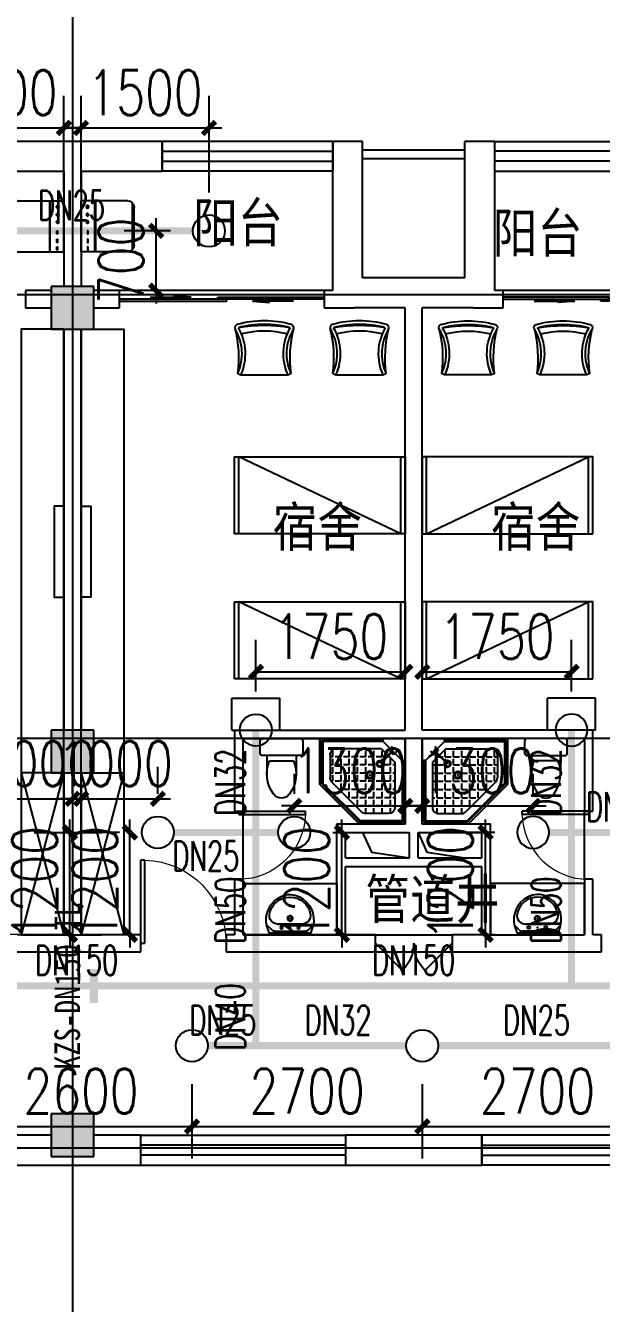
# Model space of a CAD drawing. Extents: x 0 to 2838408, y -923048 to 203859.
# Drawn here: x 2748213 to 2754963, y -482680 to -467701 of the extents above; entities that cross this region are included whole.
import ezdxf
from ezdxf.enums import TextEntityAlignment as Align

# ---------------------------------------------------------------- set-up
doc = ezdxf.new("R2010")
doc.units = 0
doc.header["$LTSCALE"] = 1000
for name, color, linetype in [('A-Fixt', 81, 'Continuous'), ('CLAYER', 7, 'Continuous'), ('COLUMN', 9, 'Continuous'), ('DIM_喷淋', 3, 'Continuous'), ('DOOR_FIRE', 4, 'Continuous'), ('DOTE', 8, 'Continuous'), ('E2-栏杆', 92, 'Continuous'), ('EQUIP_喷头', 7, 'Continuous'), ('PIPE-喷淋', 6, 'Continuous'), ('PUB_HATCH', 8, 'Continuous'), ('PUB_TEXT', 7, 'Continuous'), ('TEXT_喷淋', 7, 'Continuous'), ('TWT_DIM', 3, 'Continuous'), ('WALL', 9, 'Continuous'), ('WINDOW', 4, 'Continuous'), ('XREF', 8, 'Continuous'), ('抗震支吊架', 2, 'Continuous'), ('洁具', 213, 'Continuous'), ('配景', 3, 'Continuous')]:
    doc.layers.add(name, color=color, linetype=linetype)
doc.styles.add('_TCH_DIM_T3', font='SIMPLEX', dxfattribs={"width": 0.75, "bigfont": 'HZTXT'})
doc.styles.add('_TWT_PIPEDN', font='SIMPLEX', dxfattribs={"width": 0.8, "height": 2.3, "bigfont": 'HZTXT'})
doc.styles.add('kzcad', font='', dxfattribs={"width": 0.8})
doc.styles.get("Standard").update_dxf_attribs({"font": 'geniso.shx', "bigfont": 'hztxt.shx'})
doc.styles.get('kzcad').set_extended_font_data('SimSun')
doc.dimstyles.new('_TWT_ARCH&&150', dxfattribs={"dimtxt": 525, "dimasz": 150, "dimexe": 375, "dimexo": 450, "dimgap": 150, "dimtad": 1, "dimdec": 0, "dimzin": 0, "dimdsep": 46, "dimtxsty": '_TCH_DIM_T3', "dimblk": 'ARCHTICK', "dimcen": 0.09, "dimclrt": 7, "dimazin": 2, "dimtfac": 1, "dimtdec": 0, "dimtix": 1, "dimtmove": 2, "dimatfit": 3, "dimfxl": 1, "dimtolj": 1, "dimtzin": 0, "dimarcsym": 0})

# ---------------------------------------------------------------- blocks, each defined once
blk = doc.blocks.new('单人床')
at = {"layer": 'A-Fixt'}
for p, q in [((47774, 13973), (48674, 13973)), ((47774, 12073), (48674, 13973)), ((47774, 12073), (48674, 12073))]:
    blk.add_line(p, q, dxfattribs=at)
blk.add_lwpolyline([(47774, 14023), (48674, 14023), (48674, 12023), (47774, 12023), (47774, 14023)], dxfattribs=at)
blk = doc.blocks.new('CH_AP01')
for p, q in [((-311, 17), (-275, 0)), ((-275, 0), (275, 0)), ((275, 0), (311, 17))]:
    blk.add_line(p, q)
for centre, radius, start, end in [((0, -579), 1213, 74.7104, 105.2896), ((-307, 555), 37.8, 100.1859, 202.8359), ((-1658, 202), 1360, 352.1659, 14.4283), ((-824, 250), 563, 335.5038, 31.0903), ((0, -579), 1173, 75.0287, 104.9713), ((0, -1278), 1857, 80.611, 99.389), ((-824, 250), 603, 335.5038, 30.2691), ((0, -579), 1093, 75.8767, 104.1233), ((824, 250), 603, 149.7309, 204.4962), ((824, 250), 563, 148.9097, 204.4962), ((1658, 202), 1360, 165.5717, 187.8341), ((307, 555), 37.8, 337.1641, 79.8141)]:
    blk.add_arc(centre, radius, start, end)
blk = doc.blocks.new('A$C61295E98')
at = {"color": 3}
for p, q in [((544, 598), (0, 598)), ((0, 598), (0, 0)), ((161, 598), (161, 0)), ((170, 0), (170, 598)), ((603, 572), (603, 26)), ((624, 518), (624, 80)), ((544, 0), (0, 0))]:
    blk.add_line(p, q, dxfattribs=at)
for points in [[(82, 540), (75, 540), (75, 577), (82, 577)], [(82, 453), (75, 453), (75, 490), (82, 490)], [(82, 353), (75, 353), (75, 389), (82, 389)]]:
    blk.add_lwpolyline(points, close=True, dxfattribs=at)
for centre in [(74, 250), (74, 164), (74, 71)]:
    blk.add_circle(centre, 15.7, dxfattribs=at)
for centre, start, end in [((544, 518), 360, 90), ((544, 80), 270, 0)]:
    blk.add_arc(centre, 80, start, end, dxfattribs=at)
blk = doc.blocks.new('宿舍')
at = {"layer": 'A-Fixt'}
for p, q in [((47854, 13802), (48354, 15702)), ((48354, 13802), (47854, 15702)), ((47854, 13802), (48354, 13802))]:
    blk.add_line(p, q, dxfattribs=at)
for points in [[(47854, 8602), (48354, 8602), (48354, 15702), (47854, 15702)], [(47854, 10676), (47970, 10676), (47970, 11743), (47854, 11743)]]:
    blk.add_lwpolyline(points, close=True, dxfattribs=at)
at = {"xscale": -1, "rotation": 90}
for p in [(63677, 60475), (63677, 58775)]:
    blk.add_blockref('单人床', p, dxfattribs=at)
at = {"layer": 'A-Fixt', "xscale": -1, "rotation": 180}
for p in [(50002, 9140), (51117, 9140)]:
    blk.add_blockref('CH_AP01', p, dxfattribs=at)
at = {"layer": '配景', "color": 252}
blk.add_blockref('A$C61295E98', (47854, 7097), dxfattribs=at)
blk = doc.blocks.new('1F平面-CAD导入_dwg_Drawing4_t3_dwg_$plan$00001613-474159-1F-927810-1F')
at = {"layer": '洁具'}
for p, q in [((-200, 170), (-430, 170)), ((-30, 250), (-170, 250)), ((-260, -140), (-260, 140)), ((-200, -170), (-200, -220)), ((-170, -250), (-30, -250))]:
    blk.add_line(p, q, dxfattribs=at)
for points in [[(-200, 220), (-200, 170), (-200, -170), (-430, -170)], [(0, -220), (0, 220)]]:
    blk.add_lwpolyline(points, dxfattribs=at)
for centre, radius, start, end in [((-413, -227), 398, 67.4505, 126.6381), ((-170, 220), 30, 90, 180), ((-30, 220), 30, 0, 90), ((-590, 0), 110, 123.4509, 236.5491), ((-413, 227), 398, 233.3619, 292.5495), ((-170, -220), 30, 180, 270), ((-30, -220), 30, 270, 0)]:
    blk.add_arc(centre, radius, start, end, dxfattribs=at)
blk = doc.blocks.new('$lvtry$00000169')
at = {"color": 0}
for p, q in [((259, -36), (259, 0)), ((259, -36), (36, -259)), ((276, -120), (120, -276)), ((151, -144), (298, -291)), ((259, -24), (976, -24)), ((259, -36), (964, -36)), ((270, -213), (270, -143)), ((276, -120), (808, -120)), ((366, -213), (366, -143)), ((462, -213), (462, -143)), ((558, -213), (558, -143)), ((655, -213), (655, -143)), ((751, -213), (751, -143)), ((847, -213), (847, -143)), ((964, -36), (976, -24)), ((964, -36), (964, -525)), ((976, -24), (976, -530)), ((36, -259), (0, -259)), ((24, -259), (24, -976)), ((36, -259), (36, -964)), ((120, -276), (120, -808)), ((144, -151), (291, -298)), ((173, -309), (173, -239)), ((183, -213), (205, -213)), ((220, -213), (243, -213)), ((270, -213), (340, -213)), ((270, -263), (270, -239)), ((366, -213), (436, -213)), ((366, -309), (366, -239)), ((462, -213), (532, -213)), ((462, -309), (462, -239)), ((558, -213), (628, -213)), ((558, -309), (558, -239)), ((655, -213), (725, -213)), ((655, -309), (655, -239)), ((751, -213), (821, -213)), ((751, -309), (751, -239)), ((847, -213), (880, -213)), ((847, -309), (847, -239)), ((880, -192), (880, -460)), ((120, -309), (147, -309)), ((120, -405), (147, -405)), ((173, -309), (243, -309)), ((173, -405), (173, -335)), ((173, -405), (243, -405)), ((173, -501), (173, -431)), ((270, -405), (270, -335)), ((270, -405), (340, -405)), ((270, -501), (270, -431)), ((334, -309), (340, -309)), ((366, -309), (436, -309)), ((366, -405), (366, -335)), ((366, -405), (379, -405)), ((366, -501), (366, -431)), ((462, -309), (532, -309)), ((462, -405), (462, -335)), ((462, -405), (532, -405)), ((462, -501), (462, -431)), ((558, -309), (628, -309)), ((558, -405), (558, -335)), ((558, -405), (628, -405)), ((558, -501), (558, -431)), ((655, -309), (725, -309)), ((655, -405), (655, -335)), ((655, -405), (725, -405)), ((655, -501), (655, -431)), ((751, -309), (821, -309)), ((751, -405), (751, -335)), ((751, -405), (821, -405)), ((751, -501), (751, -431)), ((847, -309), (880, -309)), ((847, -405), (847, -335)), ((847, -405), (880, -405)), ((847, -501), (847, -431)), ((120, -501), (147, -501)), ((120, -598), (147, -598)), ((173, -501), (243, -501)), ((173, -598), (173, -528)), ((173, -598), (243, -598)), ((270, -501), (340, -501)), ((270, -598), (270, -528)), ((270, -598), (340, -598)), ((366, -501), (436, -501)), ((366, -598), (366, -528)), ((366, -598), (436, -598)), ((462, -501), (532, -501)), ((462, -598), (462, -528)), ((462, -598), (532, -598)), ((859, -511), (511, -859)), ((964, -525), (525, -964)), ((976, -530), (530, -976)), ((558, -501), (628, -501)), ((558, -598), (558, -528)), ((558, -598), (628, -598)), ((655, -501), (725, -501)), ((655, -598), (655, -528)), ((655, -598), (725, -598)), ((751, -501), (821, -501)), ((751, -598), (751, -528)), ((751, -598), (773, -598)), ((847, -501), (867, -501)), ((964, -525), (976, -530)), ((120, -694), (147, -694)), ((173, -694), (173, -624)), ((173, -694), (243, -694)), ((173, -790), (173, -720)), ((270, -694), (270, -624)), ((270, -694), (340, -694)), ((270, -790), (270, -720)), ((366, -694), (366, -624)), ((366, -694), (436, -694)), ((366, -790), (366, -720)), ((462, -694), (462, -624)), ((462, -694), (532, -694)), ((462, -790), (462, -720)), ((558, -694), (558, -624)), ((558, -694), (628, -694)), ((558, -790), (558, -720)), ((655, -694), (655, -624)), ((655, -694), (676, -694)), ((120, -790), (147, -790)), ((173, -790), (243, -790)), ((173, -878), (173, -816)), ((192, -880), (460, -880)), ((270, -790), (340, -790)), ((270, -880), (270, -816)), ((366, -790), (436, -790)), ((366, -880), (366, -816)), ((462, -790), (532, -790)), ((462, -880), (462, -816)), ((558, -790), (580, -790)), ((36, -964), (24, -976)), ((24, -976), (530, -976)), ((36, -964), (525, -964)), ((525, -964), (530, -976))]:
    blk.add_line(p, q, dxfattribs=at)
blk.add_lwpolyline([(0, 0), (0, -1000), (540, -1000), (1000, -540), (1000, 0)], close=True)
for points in [[(0, 0), (0, -1000)], [(0, 0), (1000, 0)], [(1000, 0), (1000, -540)], [(190, -136), (178, -148), (162, -132), (174, -121)], [(136, -190), (148, -178), (132, -162), (121, -174)], [(1000, -540), (540, -1000)], [(0, -1000), (540, -1000)]]:
    blk.add_lwpolyline(points, close=True, dxfattribs=at)
for radius in [43.8, 31.1]:
    blk.add_circle((416, -428), radius, dxfattribs=at)
for centre, radius, start, end in [((808, -192), 72, 0, 90), ((296, -296), 40.6, 142.583, 128.4197), ((296, -296), 28.6, 145.828, 125.6599), ((808, -460), 72, 315, 0), ((192, -808), 72, 180, 270), ((460, -808), 72, 270, 315)]:
    blk.add_arc(centre, radius, start, end, dxfattribs=at)
for p in [(156, -102, 0), (103, -156, 0), (416, -428, 0)]:
    blk.add_point(p, dxfattribs=at)
blk = doc.blocks.new('$lvtry$00000178')
at = {"color": 0}
for p, q in [((-238, 0), (238, 0)), ((-214, -36), (-272, -91)), ((-180, -23), (180, -23)), ((-142, -105), (140, -105)), ((140, -105), (-142, -105)), ((216, -37), (268, -91))]:
    blk.add_line(p, q, dxfattribs=at)
blk.add_lwpolyline([(-104, -430, 0.224698), (110, -425, 0.348046), (269, -79), (239, 0), (-241, 0), (-271, -79, 0.356844)], format="xyb", close=True, dxfattribs=at)
for centre, radius in [((-100, -65), 16.3), ((1, -172), 31.6), ((100, -65), 16.3)]:
    blk.add_circle(centre, radius, dxfattribs=at)
at = {"color": 0, "lineweight": 13}
blk.add_circle((1, -172), 23, dxfattribs=at)
at = {"color": 0}
for centre, radius, start, end in [((-142, -205), 100, 90, 190.5602), ((-180, -73), 50, 90, 133.181), ((140, -205), 100, 349.4398, 90), ((180, -73), 50, 44.5607, 90), ((-1, -179), 243, 190.5602, 349.4398)]:
    blk.add_arc(centre, radius, start, end, dxfattribs=at)
for p in [(0, -65), (1, -172)]:
    blk.add_point(p, dxfattribs=at)
blk = doc.blocks.new('A$C70365C93')
at = {"layer": '洁具'}
blk.add_lwpolyline([(-1900, 2300), (-1900, 1700), (-800, 1700), (-800, 2300)], close=True, dxfattribs=at)
blk.add_blockref('$lvtry$00000178', (-1350, 2280), dxfattribs=at)
at = {"layer": '洁具', "rotation": 180}
blk.add_blockref('$lvtry$00000169', (0, 0), dxfattribs=at)
at = {"layer": '洁具', "extrusion": (0, 0, -1), "xscale": -1, "zscale": -1, "rotation": 90}
blk.add_blockref('1F平面-CAD导入_dwg_Drawing4_t3_dwg_$plan$00001613-474159-1F-927810-1F', (1450, 0), dxfattribs=at)
blk = doc.blocks.new('$WINLIB2D$00000001')
at = {"color": 0}
for points in [[(-0.5, 0.5), (-0.5, -0.5)], [(-0.5, 0.5), (0.5, 0.5)], [(0.5, -0.5), (0.5, 0.5)], [(0.5, 0.1667), (-0.5, 0.1667)], [(0.5, -0.1667), (-0.5, -0.1667)], [(-0.5, -0.5), (0.5, -0.5)]]:
    blk.add_lwpolyline(points, dxfattribs=at)
blk = doc.blocks.new('$DorLib2D$00000131')
at = {"color": 0, "linetype": 'Continuous'}
for p, q in [((0.15, 0.125), (0.2319, 0.1973)), ((0.2319, 0.1973), (0.2319, 0.125)), ((-0.5, 0.125), (-0.5, 0)), ((0.0192, 0.125), (-0.5, 0.125)), ((0.0192, 0), (0.0192, 0.125)), ((0.35, 0.125), (0.15, 0.125)), ((-0.5, 0), (0.0192, 0)), ((-0.024, 0), (0.5, 0)), ((-0.024, -0.125), (-0.024, 0)), ((0.5, 0), (0.5, -0.125)), ((-0.35, -0.125), (-0.15, -0.125)), ((-0.2319, -0.1973), (-0.2319, -0.125)), ((-0.15, -0.125), (-0.2319, -0.1973)), ((0.5, -0.125), (-0.024, -0.125))]:
    blk.add_line(p, q, dxfattribs=at)
blk = doc.blocks.new('$DorLib2D$00000116')
at = {"color": 0}
for p, q in [((-0.5, 0), (-0.146, 0.354)), ((0.5, 0), (0.146, 0.354))]:
    blk.add_line(p, q, dxfattribs=at)
for centre, start, end in [((-0.5, 0), 0, 45), ((0.5, 0), 135, 180)]:
    blk.add_arc(centre, 0.5, start, end, dxfattribs=at)
blk = doc.blocks.new('$DorLib2D$00000001')
for p, q in [((0.45, 0.975), (0.5, 0.975)), ((0.45, 0), (0.45, 0.975)), ((0.5, 0), (0.5, 0.975)), ((0.5, 0), (0.45, 0))]:
    blk.add_line(p, q)
at = {"lineweight": 13}
blk.add_arc((0.475, 0), 0.975, 91.4693, 180, dxfattribs=at)
blk = doc.blocks.new('3F1')
at = {"layer": 'PUB_HATCH'}
for points in [[(2412466.7, -470758.3), (2412466.7, -471258.3), (2412966.7, -471258.3), (2412966.7, -470758.3)], [(2412466.7, -475958.3), (2412466.7, -476458.3), (2412966.7, -476458.3), (2412966.7, -475958.3)], [(2412466.7, -480458.3), (2412466.7, -480958.3), (2412966.7, -480958.3), (2412966.7, -480458.3)]]:
    blk.add_hatch(color=256, dxfattribs=at).paths.add_polyline_path(points)
for points in [[(2416116.7, -477158.3), (2416220.3, -477388.5), (2416666.7, -477458.3)], [(2416766.7, -477158.3), (2416870.3, -477388.5), (2417316.7, -477458.3)]]:
    blk.add_lwpolyline(points)
at = {"layer": 'COLUMN'}
for p, q in [((2412466.7, -470758.3), (2412466.7, -471258.3)), ((2412966.7, -470758.3), (2412466.7, -470758.3)), ((2412966.7, -471258.3), (2412966.7, -470758.3)), ((2412466.7, -471258.3), (2412966.7, -471258.3)), ((2412466.7, -475958.3), (2412466.7, -476458.3)), ((2412966.7, -475958.3), (2412466.7, -475958.3)), ((2412966.7, -476458.3), (2412966.7, -475958.3)), ((2412466.7, -476458.3), (2412966.7, -476458.3)), ((2412466.7, -480458.3), (2412466.7, -480958.3)), ((2412966.7, -480458.3), (2412466.7, -480458.3)), ((2412966.7, -480958.3), (2412966.7, -480458.3)), ((2412466.7, -480958.3), (2412966.7, -480958.3))]:
    blk.add_line(p, q, dxfattribs=at)
at = {"layer": 'DOOR_FIRE'}
for p, q in [((2416266.7, -478358.3), (2417166.7, -478358.3)), ((2416266.7, -478558.3), (2417166.7, -478558.3))]:
    blk.add_line(p, q, dxfattribs=at)
at = {"layer": 'DOTE'}
for p, q in [((2412716.7, -467258.3), (2412716.7, -550458.3)), ((2453916.7, -470858.3), (2343216.7, -470858.3)), ((2453916.7, -470858.3), (2343216.7, -470858.3)), ((2453916.7, -476058.3), (2343216.7, -476058.3)), ((2453916.7, -480858.3), (2343216.7, -480858.3))]:
    blk.add_line(p, q, dxfattribs=at)
at = {"layer": 'E2-栏杆'}
for points in [[(2416116.7, -469158.3), (2417316.7, -469158.3)], [(2416116.7, -469258.3), (2417316.7, -469258.3)]]:
    blk.add_lwpolyline(points, dxfattribs=at)
at = {"layer": 'WALL'}
for p, q in [((2412716.7, -469058.3), (2411666.7, -469058.3)), ((2413766.7, -469058.3), (2412716.7, -469058.3)), ((2413766.7, -469408.3), (2413766.7, -469058.3)), ((2416116.7, -469058.3), (2415766.7, -469058.3)), ((2415766.7, -469058.3), (2415766.7, -469408.3)), ((2416116.7, -470658.3), (2416116.7, -469058.3)), ((2417666.7, -469058.3), (2417316.7, -469058.3)), ((2417316.7, -470658.3), (2417316.7, -469058.3)), ((2417666.7, -469408.3), (2417666.7, -469058.3)), ((2411666.7, -469408.3), (2412616.7, -469408.3)), ((2412616.7, -469408.3), (2412616.7, -470758.3)), ((2412816.7, -469408.3), (2413766.7, -469408.3)), ((2412816.7, -469408.3), (2412816.7, -470758.3)), ((2415766.7, -470808.3), (2415766.7, -469408.3)), ((2417666.7, -470808.3), (2417666.7, -469408.3)), ((2416716.7, -470658.3), (2416116.7, -470658.3)), ((2417316.7, -470658.3), (2416716.7, -470658.3)), ((2412466.7, -470808.3), (2412166.7, -470808.3)), ((2412166.7, -470808.3), (2412166.7, -471008.3)), ((2413266.7, -470808.3), (2412966.7, -470808.3)), ((2413266.7, -471008.3), (2413266.7, -470808.3)), ((2415766.7, -470808.3), (2415666.7, -470808.3)), ((2415666.7, -470808.3), (2415666.7, -471008.3)), ((2417766.7, -470808.3), (2417666.7, -470808.3)), ((2417766.7, -471008.3), (2417766.7, -470808.3)), ((2412166.7, -471008.3), (2412466.7, -471008.3)), ((2412966.7, -471008.3), (2413266.7, -471008.3)), ((2415666.7, -471008.3), (2416016.7, -471008.3)), ((2416616.7, -471008.3), (2416016.7, -471008.3)), ((2416616.7, -475958.3), (2416616.7, -471008.3)), ((2417416.7, -471008.3), (2416816.7, -471008.3)), ((2416816.7, -475958.3), (2416816.7, -471008.3)), ((2417416.7, -471008.3), (2417766.7, -471008.3)), ((2412616.7, -471258.3), (2412616.7, -475958.3)), ((2412816.7, -471258.3), (2412816.7, -475958.3)), ((2414616.7, -475958.3), (2416616.7, -475958.3)), ((2414616.7, -475958.3), (2414616.7, -476908.3)), ((2418816.7, -475958.3), (2416816.7, -475958.3)), ((2418816.7, -476908.3), (2418816.7, -475958.3)), ((2414716.7, -476058.3), (2416616.7, -476058.3)), ((2414716.7, -476908.3), (2414716.7, -476058.3)), ((2416616.7, -477058.3), (2416616.7, -476058.3)), ((2416816.7, -477058.3), (2416816.7, -476058.3)), ((2418716.7, -476058.3), (2416816.7, -476058.3)), ((2418716.7, -476058.3), (2418716.7, -476908.3)), ((2412616.7, -476458.3), (2412616.7, -478358.3)), ((2412816.7, -476458.3), (2412816.7, -478358.3)), ((2414616.7, -476908.3), (2414716.7, -476908.3)), ((2418716.7, -476908.3), (2418816.7, -476908.3)), ((2415816.7, -477058.3), (2416616.7, -477058.3)), ((2415816.7, -477558.3), (2415816.7, -477058.3)), ((2416816.7, -477058.3), (2417616.7, -477058.3)), ((2417616.7, -477558.3), (2417616.7, -477058.3)), ((2415916.7, -477158.3), (2416666.7, -477158.3)), ((2415916.7, -477458.3), (2415916.7, -477158.3)), ((2416666.7, -477458.3), (2416666.7, -477158.3)), ((2416766.7, -477158.3), (2417516.7, -477158.3)), ((2416766.7, -477458.3), (2416766.7, -477158.3)), ((2417516.7, -477458.3), (2417516.7, -477158.3)), ((2415916.7, -477458.3), (2416666.7, -477458.3)), ((2416766.7, -477458.3), (2417516.7, -477458.3)), ((2415816.7, -478358.3), (2415816.7, -477558.3)), ((2415916.7, -477558.3), (2416716.7, -477558.3)), ((2415916.7, -478358.3), (2415916.7, -477558.3)), ((2416716.7, -477558.3), (2417516.7, -477558.3)), ((2417516.7, -478358.3), (2417516.7, -477558.3)), ((2417616.7, -478358.3), (2417616.7, -477558.3)), ((2414716.7, -477708.3), (2414616.7, -477708.3)), ((2414616.7, -477708.3), (2414616.7, -478358.3)), ((2414716.7, -478358.3), (2414716.7, -477708.3)), ((2418816.7, -477708.3), (2418716.7, -477708.3)), ((2418716.7, -477708.3), (2418716.7, -478358.3)), ((2418816.7, -478358.3), (2418816.7, -477708.3)), ((2412616.7, -478358.3), (2411916.7, -478358.3)), ((2413516.7, -478358.3), (2412816.7, -478358.3)), ((2413516.7, -478558.3), (2413516.7, -478358.3)), ((2414616.7, -478358.3), (2414516.7, -478358.3)), ((2414516.7, -478358.3), (2414516.7, -478558.3)), ((2414716.7, -478358.3), (2415816.7, -478358.3)), ((2416266.7, -478358.3), (2415916.7, -478358.3)), ((2416266.7, -478558.3), (2416266.7, -478358.3)), ((2417516.7, -478358.3), (2417166.7, -478358.3)), ((2417166.7, -478358.3), (2417166.7, -478558.3)), ((2417616.7, -478358.3), (2418716.7, -478358.3)), ((2418916.7, -478358.3), (2418816.7, -478358.3)), ((2418916.7, -478558.3), (2418916.7, -478358.3)), ((2411916.7, -478558.3), (2412716.7, -478558.3)), ((2412716.7, -478558.3), (2413516.7, -478558.3)), ((2414516.7, -478558.3), (2414616.7, -478558.3)), ((2414616.7, -478558.3), (2415816.7, -478558.3)), ((2415816.7, -478558.3), (2416266.7, -478558.3)), ((2417166.7, -478558.3), (2417616.7, -478558.3)), ((2417616.7, -478558.3), (2418816.7, -478558.3)), ((2418816.7, -478558.3), (2418916.7, -478558.3)), ((2412466.7, -480708.3), (2411916.7, -480708.3)), ((2413516.7, -480708.3), (2412966.7, -480708.3)), ((2413516.7, -481058.3), (2413516.7, -480708.3)), ((2417516.7, -480708.3), (2415916.7, -480708.3)), ((2415916.7, -480708.3), (2415916.7, -481058.3)), ((2417516.7, -481058.3), (2417516.7, -480708.3)), ((2411916.7, -481058.3), (2412716.7, -481058.3)), ((2412716.7, -481058.3), (2413516.7, -481058.3)), ((2415916.7, -481058.3), (2417516.7, -481058.3))]:
    blk.add_line(p, q, dxfattribs=at)
at = {"layer": 'WINDOW'}
for p, q in [((2415666.7, -470808.3), (2413266.7, -470808.3)), ((2420166.7, -470808.3), (2417766.7, -470808.3)), ((2414716.7, -477708.3), (2414716.7, -476908.3)), ((2418716.7, -477708.3), (2418716.7, -476908.3))]:
    blk.add_line(p, q, dxfattribs=at)
at = {"rotation": 180}
for name, p in [('宿舍', (2460470.6, -462656.6)), ('宿舍', (2468470.6, -462656.6)), ('A$C70365C93', (2416816.7, -476058.3))]:
    blk.add_blockref(name, p, dxfattribs=at)
at = {"xscale": -1, "rotation": 180}
for name, p in [('宿舍', (2364962.9, -462656.6)), ('A$C70365C93', (2416616.7, -476058.3))]:
    blk.add_blockref(name, p, dxfattribs=at)
at = {"layer": 'DOOR_FIRE', "xscale": 900, "yscale": -900, "zscale": 200}
blk.add_blockref('$DorLib2D$00000116', (2416716.7, -478458.3), dxfattribs=at)
at = {"layer": 'WINDOW'}
for name, p, xscale, yscale, zscale, rotation in [('$WINLIB2D$00000001', (2414766.7, -469233.3), 2000, 350, 2000, 180), ('$DorLib2D$00000131', (2414466.7, -470908.3), 2400, -200, 2400, 180), ('$DorLib2D$00000131', (2418966.7, -470908.3), -2400, -200, -2400, 180), ('$DorLib2D$00000001', (2414666.7, -477308.3), 800, -800, 800, 90), ('$DorLib2D$00000001', (2418766.7, -477308.3), 800, 800, 800, 90)]:
    blk.add_blockref(name, p, dxfattribs=dict(at, xscale=xscale, yscale=yscale, zscale=zscale, rotation=rotation))
for name, p, xscale, yscale, zscale in [('$WINLIB2D$00000001', (2418666.7, -469233.3), 2000, -350, 2000), ('$DorLib2D$00000001', (2414016.7, -478458.3), -1000, 1000, -1000), ('$WINLIB2D$00000001', (2414716.7, -480883.3), 2400, -350, 2400), ('$WINLIB2D$00000001', (2418716.7, -480883.3), -2400, -350, -2400)]:
    blk.add_blockref(name, p, dxfattribs=dict(at, xscale=xscale, yscale=yscale, zscale=zscale))
at = {"layer": 'CLAYER'}
blk.add_text('管道井', height=525, dxfattribs=at).set_placement((2416149.1, -478221.3))
at = {"layer": 'PUB_TEXT'}
for s, p in [('阳台', (2414131.5, -470290.2)), ('阳台', (2417643.2, -470412.4)), ('宿舍', (2415062.1, -473858)), ('宿舍', (2417620.8, -473858))]:
    blk.add_text(s, height=525, dxfattribs=at).set_placement(p)
blk = doc.blocks.new('_ArchTick')
at = {"color": 0, "linetype": 'ByBlock', "const_width": 0.4}
blk.add_lwpolyline([(-0.5, -0.5), (0.5, 0.5)], dxfattribs=at)
blk = doc.blocks.new('*D2353')
at = {"layer": 'Defpoints', "color": 0, "linetype": 'ByBlock', "transparency": 16777216}
for p in [(2750363, -468901), (2748863, -470108), (2750363, -470108)]:
    blk.add_point(p, dxfattribs=at)
at = {"layer": 'TWT_DIM', "color": 0, "linetype": 'ByBlock', "lineweight": -2, "transparency": 16777216}
for p, q in [((2748863, -469658), (2748863, -468526)), ((2750363, -469658), (2750363, -468526)), ((2748863, -468901), (2748713, -468901)), ((2748863, -468901), (2750363, -468901)), ((2750363, -468901), (2750513, -468901))]:
    blk.add_line(p, q, dxfattribs=at)
at = {"layer": 'TWT_DIM', "color": 0, "linetype": 'ByBlock', "lineweight": -2, "transparency": 16777216, "xscale": 150, "yscale": 150, "zscale": 150}
blk.add_blockref('_ArchTick', (2748863, -468901), dxfattribs=at)
at = {"layer": 'TWT_DIM', "color": 0, "linetype": 'ByBlock', "lineweight": -2, "transparency": 16777216, "xscale": 150, "yscale": 150, "zscale": 150, "rotation": 180}
blk.add_blockref('_ArchTick', (2750363, -468901), dxfattribs=at)
at = {"layer": 'TWT_DIM', "color": 7, "linetype": 'ByBlock', "transparency": 16777216, "insert": (2749613, -468488), "char_height": 525, "attachment_point": 5, "style": '_TCH_DIM_T3'}
blk.add_mtext('\\A1;1500', dxfattribs=at)
blk = doc.blocks.new('*D2354')
at = {"layer": 'Defpoints', "color": 0, "linetype": 'ByBlock', "transparency": 16777216}
for p in [(2749744, -470108), (2750363, -470108), (2750363, -470808)]:
    blk.add_point(p, dxfattribs=at)
at = {"layer": 'TWT_DIM', "color": 0, "linetype": 'ByBlock', "lineweight": -2, "transparency": 16777216}
for p, q in [((2749744, -470108), (2749744, -469958)), ((2749913, -470108), (2749369, -470108)), ((2749744, -470808), (2749744, -470108)), ((2749913, -470808), (2749369, -470808)), ((2749744, -470808), (2749744, -470958))]:
    blk.add_line(p, q, dxfattribs=at)
at = {"layer": 'TWT_DIM', "color": 0, "linetype": 'ByBlock', "lineweight": -2, "transparency": 16777216, "xscale": 150, "yscale": 150, "zscale": 150}
for p, rotation in [((2749744, -470108), 270), ((2749744, -470808), 90)]:
    blk.add_blockref('_ArchTick', p, dxfattribs=dict(at, rotation=rotation))
at = {"layer": 'TWT_DIM', "color": 7, "linetype": 'ByBlock', "transparency": 16777216, "insert": (2749331, -470458), "char_height": 525, "attachment_point": 5, "rotation": 90, "style": '_TCH_DIM_T3'}
blk.add_mtext('\\A1;700', dxfattribs=at)
blk = doc.blocks.new('*D2355')
at = {"layer": 'Defpoints', "color": 0, "linetype": 'ByBlock', "transparency": 16777216}
for p in [(2754163, -476848), (2752863, -477158), (2754163, -477158)]:
    blk.add_point(p, dxfattribs=at)
at = {"layer": 'TWT_DIM', "color": 0, "linetype": 'ByBlock', "lineweight": -2, "transparency": 16777216}
for p, q in [((2752863, -476708), (2752863, -476473)), ((2754163, -476708), (2754163, -476473)), ((2752863, -476848), (2752713, -476848)), ((2752863, -476848), (2754163, -476848)), ((2754163, -476848), (2754313, -476848))]:
    blk.add_line(p, q, dxfattribs=at)
at = {"layer": 'TWT_DIM', "color": 0, "linetype": 'ByBlock', "lineweight": -2, "transparency": 16777216, "xscale": 150, "yscale": 150, "zscale": 150}
blk.add_blockref('_ArchTick', (2752863, -476848), dxfattribs=at)
at = {"layer": 'TWT_DIM', "color": 0, "linetype": 'ByBlock', "lineweight": -2, "transparency": 16777216, "xscale": 150, "yscale": 150, "zscale": 150, "rotation": 180}
blk.add_blockref('_ArchTick', (2754163, -476848), dxfattribs=at)
at = {"layer": 'TWT_DIM', "color": 7, "linetype": 'ByBlock', "transparency": 16777216, "insert": (2753513, -476436), "char_height": 525, "attachment_point": 5, "style": '_TCH_DIM_T3'}
blk.add_mtext('\\A1;1300', dxfattribs=at)
blk = doc.blocks.new('*D2356')
at = {"layer": 'Defpoints', "color": 0, "linetype": 'ByBlock', "transparency": 16777216}
for p in [(2752663, -476848), (2751363, -477158), (2752663, -477158)]:
    blk.add_point(p, dxfattribs=at)
at = {"layer": 'TWT_DIM', "color": 0, "linetype": 'ByBlock', "lineweight": -2, "transparency": 16777216}
for p, q in [((2751363, -476708), (2751363, -476473)), ((2752663, -476708), (2752663, -476473)), ((2751363, -476848), (2751213, -476848)), ((2751363, -476848), (2752663, -476848)), ((2752663, -476848), (2752813, -476848))]:
    blk.add_line(p, q, dxfattribs=at)
at = {"layer": 'TWT_DIM', "color": 0, "linetype": 'ByBlock', "lineweight": -2, "transparency": 16777216, "xscale": 150, "yscale": 150, "zscale": 150}
blk.add_blockref('_ArchTick', (2751363, -476848), dxfattribs=at)
at = {"layer": 'TWT_DIM', "color": 0, "linetype": 'ByBlock', "lineweight": -2, "transparency": 16777216, "xscale": 150, "yscale": 150, "zscale": 150, "rotation": 180}
blk.add_blockref('_ArchTick', (2752663, -476848), dxfattribs=at)
at = {"layer": 'TWT_DIM', "color": 7, "linetype": 'ByBlock', "transparency": 16777216, "insert": (2752013, -476436), "char_height": 525, "attachment_point": 5, "style": '_TCH_DIM_T3'}
blk.add_mtext('\\A1;1300', dxfattribs=at)
blk = doc.blocks.new('*D2359')
at = {"layer": 'Defpoints', "color": 0, "linetype": 'ByBlock', "transparency": 16777216}
for p in [(2754613, -475276), (2752863, -475958), (2754613, -475958)]:
    blk.add_point(p, dxfattribs=at)
at = {"layer": 'TWT_DIM', "color": 0, "linetype": 'ByBlock', "lineweight": -2, "transparency": 16777216}
for p, q in [((2752863, -475508), (2752863, -474901)), ((2754613, -475508), (2754613, -474901)), ((2752863, -475276), (2754613, -475276))]:
    blk.add_line(p, q, dxfattribs=at)
at = {"layer": 'TWT_DIM', "color": 0, "linetype": 'ByBlock', "lineweight": -2, "transparency": 16777216, "xscale": 150, "yscale": 150, "zscale": 150, "rotation": 180}
blk.add_blockref('_ArchTick', (2752863, -475276), dxfattribs=at)
at = {"layer": 'TWT_DIM', "color": 0, "linetype": 'ByBlock', "lineweight": -2, "transparency": 16777216, "xscale": 150, "yscale": 150, "zscale": 150}
blk.add_blockref('_ArchTick', (2754613, -475276), dxfattribs=at)
at = {"layer": 'TWT_DIM', "color": 7, "linetype": 'ByBlock', "transparency": 16777216, "insert": (2753738, -474863), "char_height": 525, "attachment_point": 5, "style": '_TCH_DIM_T3'}
blk.add_mtext('\\A1;1750', dxfattribs=at)
blk = doc.blocks.new('*D2361')
at = {"layer": 'Defpoints', "color": 0, "linetype": 'ByBlock', "transparency": 16777216}
for p in [(2753605, -477158), (2754163, -477158), (2754163, -478358)]:
    blk.add_point(p, dxfattribs=at)
at = {"layer": 'TWT_DIM', "color": 0, "linetype": 'ByBlock', "lineweight": -2, "transparency": 16777216}
for p, q in [((2753605, -477158), (2753605, -477008)), ((2753713, -477158), (2753230, -477158)), ((2753605, -478358), (2753605, -477158)), ((2753713, -478358), (2753230, -478358)), ((2753605, -478358), (2753605, -478508))]:
    blk.add_line(p, q, dxfattribs=at)
at = {"layer": 'TWT_DIM', "color": 0, "linetype": 'ByBlock', "lineweight": -2, "transparency": 16777216, "xscale": 150, "yscale": 150, "zscale": 150}
for p, rotation in [((2753605, -477158), 270), ((2753605, -478358), 90)]:
    blk.add_blockref('_ArchTick', p, dxfattribs=dict(at, rotation=rotation))
at = {"layer": 'TWT_DIM', "color": 7, "linetype": 'ByBlock', "transparency": 16777216, "insert": (2753192, -477758), "char_height": 525, "attachment_point": 5, "rotation": 90, "style": '_TCH_DIM_T3'}
blk.add_mtext('\\A1;1200', dxfattribs=at)
blk = doc.blocks.new('*D2363')
at = {"layer": 'Defpoints', "color": 0, "linetype": 'ByBlock', "transparency": 16777216}
for p in [(2752663, -475276), (2750913, -475958), (2752663, -475958)]:
    blk.add_point(p, dxfattribs=at)
at = {"layer": 'TWT_DIM', "color": 0, "linetype": 'ByBlock', "lineweight": -2, "transparency": 16777216}
for p, q in [((2750913, -475508), (2750913, -474901)), ((2752663, -475508), (2752663, -474901)), ((2750913, -475276), (2752663, -475276))]:
    blk.add_line(p, q, dxfattribs=at)
at = {"layer": 'TWT_DIM', "color": 0, "linetype": 'ByBlock', "lineweight": -2, "transparency": 16777216, "xscale": 150, "yscale": 150, "zscale": 150, "rotation": 180}
blk.add_blockref('_ArchTick', (2750913, -475276), dxfattribs=at)
at = {"layer": 'TWT_DIM', "color": 0, "linetype": 'ByBlock', "lineweight": -2, "transparency": 16777216, "xscale": 150, "yscale": 150, "zscale": 150}
blk.add_blockref('_ArchTick', (2752663, -475276), dxfattribs=at)
at = {"layer": 'TWT_DIM', "color": 7, "linetype": 'ByBlock', "transparency": 16777216, "insert": (2751788, -474863), "char_height": 525, "attachment_point": 5, "style": '_TCH_DIM_T3'}
blk.add_mtext('\\A1;1750', dxfattribs=at)
blk = doc.blocks.new('*D2364')
at = {"layer": 'Defpoints', "color": 0, "linetype": 'ByBlock', "transparency": 16777216}
for p in [(2749763, -476765), (2748763, -477158), (2749763, -477158)]:
    blk.add_point(p, dxfattribs=at)
at = {"layer": 'TWT_DIM', "color": 0, "linetype": 'ByBlock', "lineweight": -2, "transparency": 16777216}
for p, q in [((2748763, -476708), (2748763, -476390)), ((2749763, -476708), (2749763, -476390)), ((2748763, -476765), (2748613, -476765)), ((2748763, -476765), (2749763, -476765)), ((2749763, -476765), (2749913, -476765))]:
    blk.add_line(p, q, dxfattribs=at)
at = {"layer": 'TWT_DIM', "color": 0, "linetype": 'ByBlock', "lineweight": -2, "transparency": 16777216, "xscale": 150, "yscale": 150, "zscale": 150}
blk.add_blockref('_ArchTick', (2748763, -476765), dxfattribs=at)
at = {"layer": 'TWT_DIM', "color": 0, "linetype": 'ByBlock', "lineweight": -2, "transparency": 16777216, "xscale": 150, "yscale": 150, "zscale": 150, "rotation": 180}
blk.add_blockref('_ArchTick', (2749763, -476765), dxfattribs=at)
at = {"layer": 'TWT_DIM', "color": 7, "linetype": 'ByBlock', "transparency": 16777216, "insert": (2749263, -476352), "char_height": 525, "attachment_point": 5, "style": '_TCH_DIM_T3'}
blk.add_mtext('\\A1;1000', dxfattribs=at)
blk = doc.blocks.new('*D2365')
at = {"layer": 'Defpoints', "color": 0, "linetype": 'ByBlock', "transparency": 16777216}
for p in [(2751363, -477158), (2751920, -477158), (2751363, -478358)]:
    blk.add_point(p, dxfattribs=at)
at = {"layer": 'TWT_DIM', "color": 0, "linetype": 'ByBlock', "lineweight": -2, "transparency": 16777216}
for p, q in [((2751920, -477158), (2751920, -477008)), ((2751813, -477158), (2752295, -477158)), ((2751920, -478358), (2751920, -477158)), ((2751813, -478358), (2752295, -478358)), ((2751920, -478358), (2751920, -478508))]:
    blk.add_line(p, q, dxfattribs=at)
at = {"layer": 'TWT_DIM', "color": 0, "linetype": 'ByBlock', "lineweight": -2, "transparency": 16777216, "xscale": 150, "yscale": 150, "zscale": 150}
for p, rotation in [((2751920, -477158), 270), ((2751920, -478358), 90)]:
    blk.add_blockref('_ArchTick', p, dxfattribs=dict(at, rotation=rotation))
at = {"layer": 'TWT_DIM', "color": 7, "linetype": 'ByBlock', "transparency": 16777216, "insert": (2751508, -477758), "char_height": 525, "attachment_point": 5, "rotation": 90, "style": '_TCH_DIM_T3'}
blk.add_mtext('\\A1;1200', dxfattribs=at)
blk = doc.blocks.new('*D2366')
at = {"layer": 'Defpoints', "color": 0, "linetype": 'ByBlock', "transparency": 16777216}
for p in [(2749436, -477158), (2749763, -477158), (2749763, -478358)]:
    blk.add_point(p, dxfattribs=at)
at = {"layer": 'TWT_DIM', "color": 0, "linetype": 'ByBlock', "lineweight": -2, "transparency": 16777216}
for p, q in [((2749436, -477158), (2749436, -477008)), ((2749313, -477158), (2749061, -477158)), ((2749436, -478358), (2749436, -477158)), ((2749313, -478358), (2749061, -478358)), ((2749436, -478358), (2749436, -478508))]:
    blk.add_line(p, q, dxfattribs=at)
at = {"layer": 'TWT_DIM', "color": 0, "linetype": 'ByBlock', "lineweight": -2, "transparency": 16777216, "xscale": 150, "yscale": 150, "zscale": 150}
for p, rotation in [((2749436, -477158), 270), ((2749436, -478358), 90)]:
    blk.add_blockref('_ArchTick', p, dxfattribs=dict(at, rotation=rotation))
at = {"layer": 'TWT_DIM', "color": 7, "linetype": 'ByBlock', "transparency": 16777216, "insert": (2749024, -477758), "char_height": 525, "attachment_point": 5, "rotation": 90, "style": '_TCH_DIM_T3'}
blk.add_mtext('\\A1;1200', dxfattribs=at)
blk = doc.blocks.new('*D2371')
at = {"layer": 'Defpoints', "color": 0, "linetype": 'ByBlock', "transparency": 16777216}
for p in [(2748663, -468901), (2747163, -470108), (2748663, -470108)]:
    blk.add_point(p, dxfattribs=at)
at = {"layer": 'TWT_DIM', "color": 0, "linetype": 'ByBlock', "lineweight": -2, "transparency": 16777216}
for p, q in [((2747163, -469658), (2747163, -468526)), ((2748663, -469658), (2748663, -468526)), ((2747163, -468901), (2747013, -468901)), ((2747163, -468901), (2748663, -468901)), ((2748663, -468901), (2748813, -468901))]:
    blk.add_line(p, q, dxfattribs=at)
at = {"layer": 'TWT_DIM', "color": 0, "linetype": 'ByBlock', "lineweight": -2, "transparency": 16777216, "xscale": 150, "yscale": 150, "zscale": 150}
blk.add_blockref('_ArchTick', (2747163, -468901), dxfattribs=at)
at = {"layer": 'TWT_DIM', "color": 0, "linetype": 'ByBlock', "lineweight": -2, "transparency": 16777216, "xscale": 150, "yscale": 150, "zscale": 150, "rotation": 180}
blk.add_blockref('_ArchTick', (2748663, -468901), dxfattribs=at)
at = {"layer": 'TWT_DIM', "color": 7, "linetype": 'ByBlock', "transparency": 16777216, "insert": (2747913, -468488), "char_height": 525, "attachment_point": 5, "style": '_TCH_DIM_T3'}
blk.add_mtext('\\A1;1500', dxfattribs=at)
blk = doc.blocks.new('*D2374')
at = {"layer": 'Defpoints', "color": 0, "linetype": 'ByBlock', "transparency": 16777216}
for p in [(2748863, -476765), (2747863, -477158), (2748863, -477158)]:
    blk.add_point(p, dxfattribs=at)
at = {"layer": 'TWT_DIM', "color": 0, "linetype": 'ByBlock', "lineweight": -2, "transparency": 16777216}
for p, q in [((2747863, -476708), (2747863, -476390)), ((2748863, -476708), (2748863, -476390)), ((2747863, -476765), (2747713, -476765)), ((2747863, -476765), (2748863, -476765)), ((2748863, -476765), (2749013, -476765))]:
    blk.add_line(p, q, dxfattribs=at)
at = {"layer": 'TWT_DIM', "color": 0, "linetype": 'ByBlock', "lineweight": -2, "transparency": 16777216, "xscale": 150, "yscale": 150, "zscale": 150}
blk.add_blockref('_ArchTick', (2747863, -476765), dxfattribs=at)
at = {"layer": 'TWT_DIM', "color": 0, "linetype": 'ByBlock', "lineweight": -2, "transparency": 16777216, "xscale": 150, "yscale": 150, "zscale": 150, "rotation": 180}
blk.add_blockref('_ArchTick', (2748863, -476765), dxfattribs=at)
at = {"layer": 'TWT_DIM', "color": 7, "linetype": 'ByBlock', "transparency": 16777216, "insert": (2748363, -476352), "char_height": 525, "attachment_point": 5, "style": '_TCH_DIM_T3'}
blk.add_mtext('\\A1;1000', dxfattribs=at)
blk = doc.blocks.new('*D2376')
at = {"layer": 'Defpoints', "color": 0, "linetype": 'ByBlock', "transparency": 16777216}
for p in [(2747863, -477158), (2748732, -477158), (2747863, -478358)]:
    blk.add_point(p, dxfattribs=at)
at = {"layer": 'TWT_DIM', "color": 0, "linetype": 'ByBlock', "lineweight": -2, "transparency": 16777216}
for p, q in [((2748732, -477158), (2748732, -477008)), ((2748313, -477158), (2749107, -477158)), ((2748732, -478358), (2748732, -477158)), ((2748313, -478358), (2749107, -478358)), ((2748732, -478358), (2748732, -478508))]:
    blk.add_line(p, q, dxfattribs=at)
at = {"layer": 'TWT_DIM', "color": 0, "linetype": 'ByBlock', "lineweight": -2, "transparency": 16777216, "xscale": 150, "yscale": 150, "zscale": 150}
for p, rotation in [((2748732, -477158), 270), ((2748732, -478358), 90)]:
    blk.add_blockref('_ArchTick', p, dxfattribs=dict(at, rotation=rotation))
at = {"layer": 'TWT_DIM', "color": 7, "linetype": 'ByBlock', "transparency": 16777216, "insert": (2748319, -477758), "char_height": 525, "attachment_point": 5, "rotation": 90, "style": '_TCH_DIM_T3'}
blk.add_mtext('\\A1;1200', dxfattribs=at)
blk = doc.blocks.new('*D2538')
at = {"layer": 'Defpoints', "color": 0, "linetype": 'ByBlock', "transparency": 16777216}
for p in [(2752863, -479658), (2755563, -479658), (2755563, -480605)]:
    blk.add_point(p, dxfattribs=at)
at = {"layer": 'DIM_喷淋', "color": 0, "linetype": 'ByBlock', "lineweight": -2, "transparency": 16777216}
for p, q in [((2752863, -480108), (2752863, -480980)), ((2755563, -480108), (2755563, -480980)), ((2752863, -480605), (2755563, -480605))]:
    blk.add_line(p, q, dxfattribs=at)
at = {"layer": 'DIM_喷淋', "color": 0, "linetype": 'ByBlock', "lineweight": -2, "transparency": 16777216, "xscale": 150, "yscale": 150, "zscale": 150, "rotation": 180}
blk.add_blockref('_ArchTick', (2752863, -480605), dxfattribs=at)
at = {"layer": 'DIM_喷淋', "color": 0, "linetype": 'ByBlock', "lineweight": -2, "transparency": 16777216, "xscale": 150, "yscale": 150, "zscale": 150}
blk.add_blockref('_ArchTick', (2755563, -480605), dxfattribs=at)
at = {"layer": 'DIM_喷淋', "color": 7, "linetype": 'ByBlock', "transparency": 16777216, "insert": (2754213, -480192), "char_height": 525, "attachment_point": 5, "style": '_TCH_DIM_T3'}
blk.add_mtext('\\A1;2700', dxfattribs=at)
blk = doc.blocks.new('*D2539')
at = {"layer": 'Defpoints', "color": 0, "linetype": 'ByBlock', "transparency": 16777216}
for p in [(2750163, -479658), (2752863, -479658), (2752863, -480605)]:
    blk.add_point(p, dxfattribs=at)
at = {"layer": 'DIM_喷淋', "color": 0, "linetype": 'ByBlock', "lineweight": -2, "transparency": 16777216}
for p, q in [((2750163, -480108), (2750163, -480980)), ((2752863, -480108), (2752863, -480980)), ((2750163, -480605), (2752863, -480605))]:
    blk.add_line(p, q, dxfattribs=at)
at = {"layer": 'DIM_喷淋', "color": 0, "linetype": 'ByBlock', "lineweight": -2, "transparency": 16777216, "xscale": 150, "yscale": 150, "zscale": 150, "rotation": 180}
blk.add_blockref('_ArchTick', (2750163, -480605), dxfattribs=at)
at = {"layer": 'DIM_喷淋', "color": 0, "linetype": 'ByBlock', "lineweight": -2, "transparency": 16777216, "xscale": 150, "yscale": 150, "zscale": 150}
blk.add_blockref('_ArchTick', (2752863, -480605), dxfattribs=at)
at = {"layer": 'DIM_喷淋', "color": 7, "linetype": 'ByBlock', "transparency": 16777216, "insert": (2751513, -480192), "char_height": 525, "attachment_point": 5, "style": '_TCH_DIM_T3'}
blk.add_mtext('\\A1;2700', dxfattribs=at)
blk = doc.blocks.new('*D2540')
at = {"layer": 'Defpoints', "color": 0, "linetype": 'ByBlock', "transparency": 16777216}
for p in [(2747563, -479658), (2750163, -479658), (2750163, -480605)]:
    blk.add_point(p, dxfattribs=at)
at = {"layer": 'DIM_喷淋', "color": 0, "linetype": 'ByBlock', "lineweight": -2, "transparency": 16777216}
for p, q in [((2747563, -480108), (2747563, -480980)), ((2750163, -480108), (2750163, -480980)), ((2747563, -480605), (2750163, -480605))]:
    blk.add_line(p, q, dxfattribs=at)
at = {"layer": 'DIM_喷淋', "color": 0, "linetype": 'ByBlock', "lineweight": -2, "transparency": 16777216, "xscale": 150, "yscale": 150, "zscale": 150, "rotation": 180}
blk.add_blockref('_ArchTick', (2747563, -480605), dxfattribs=at)
at = {"layer": 'DIM_喷淋', "color": 0, "linetype": 'ByBlock', "lineweight": -2, "transparency": 16777216, "xscale": 150, "yscale": 150, "zscale": 150}
blk.add_blockref('_ArchTick', (2750163, -480605), dxfattribs=at)
at = {"layer": 'DIM_喷淋', "color": 7, "linetype": 'ByBlock', "transparency": 16777216, "insert": (2748863, -480192), "char_height": 525, "attachment_point": 5, "style": '_TCH_DIM_T3'}
blk.add_mtext('\\A1;2600', dxfattribs=at)
blk = doc.blocks.new('$TwtSys$00000125')
blk.add_circle((0, 0, 0), 1)
blk = doc.blocks.new('$TwtSys$00000131')
for p, q in [((-1.5, 0), (-1.5, 2)), ((-1.5, 2), (1.5, 2)), ((1.5, 0, 0), (1.5, 2, 0)), ((-1.5, 0), (-1, 0)), ((1, 0, 0), (1.5, 0, 0))]:
    blk.add_line(p, q)
blk.add_circle((0, 0), 1)

msp = doc.modelspace()

# ---------------------------------------------------------------- linework, layer by layer
at = {"layer": 'PIPE-喷淋', "linetype": 'ByBlock', "ltscale": 1.5, "const_width": 82.5}
for points in [[(2747350, -470108.3), (2750175, -470108.3)], [(2750912.5, -475958.3), (2750912.5, -477158.3)], [(2754612.5, -475958.3), (2754612.5, -477158.3)], [(2749950, -477158.3), (2750912.5, -477158.3)], [(2750912.5, -477158.3), (2750912.5, -478958.3)], [(2750912.5, -477158.3), (2751175, -477158.3)], [(2754350, -477158.3), (2754612.5, -477158.3)], [(2754612.5, -477158.3), (2755575, -477158.3)], [(2754612.5, -477158.3), (2754612.5, -478958.3)], [(2746712.5, -478958.3), (2750912.5, -478958.3)], [(2750912.5, -478958.3), (2754612.5, -478958.3)], [(2750912.5, -479658.3), (2750912.5, -478958.3)], [(2754612.5, -478958.3), (2758912.5, -478958.3)], [(2750350, -479658.3), (2750912.5, -479658.3)], [(2750912.5, -479658.3), (2752675, -479658.3)], [(2753050, -479658.3), (2755375, -479658.3)]]:
    msp.add_lwpolyline(points, dxfattribs=at)
at = {"layer": '抗震支吊架', "color": 4, "const_width": 100}
msp.add_lwpolyline([(2749012.5, -479158.3), (2749012.5, -478758.3)], dxfattribs=at)

# ---------------------------------------------------------------- block references
at = {"layer": 'EQUIP_喷头', "linetype": 'ByBlock', "xscale": 187.5, "yscale": 187.5, "zscale": 187.5}
for name, p in [('$TwtSys$00000125', (2750362.5, -470108.3)), ('$TwtSys$00000131', (2750912.5, -475958.3)), ('$TwtSys$00000125', (2749762.5, -477158.3)), ('$TwtSys$00000125', (2751362.5, -477158.3)), ('$TwtSys$00000125', (2750162.5, -479658.3)), ('$TwtSys$00000125', (2752862.5, -479658.3))]:
    msp.add_blockref(name, p, dxfattribs=at)
at = {"layer": 'EQUIP_喷头', "linetype": 'ByBlock', "xscale": 187.5, "yscale": -187.5, "zscale": 187.5, "rotation": 180}
for name, p in [('$TwtSys$00000131', (2754612.5, -475958.3)), ('$TwtSys$00000125', (2754162.5, -477158.3))]:
    msp.add_blockref(name, p, dxfattribs=at)
at = {"layer": 'XREF'}
msp.add_blockref('3F1', (336045.8, 0), dxfattribs=at)

# ---------------------------------------------------------------- texts
at = {"layer": 'TEXT_喷淋', "color": 251, "linetype": 'ByBlock', "style": '_TWT_PIPEDN', "width": 0.64}
for s, p in [('DN25', (2748357.7, -469980.8)), ('DN25', (2754782.7, -477030.8)), ('DN25', (2749932.7, -477607.4)), ('DN25', (2750132.7, -479530.8)), ('DN32', (2751482.7, -479530.8)), ('DN25', (2753807.7, -479530.8))]:
    msp.add_text(s, height=345, dxfattribs=at).set_placement(p)
for s, p in [('DN32', (2750785, -476963.1)), ('DN32', (2754485, -476963.1)), ('DN50', (2750785, -478463.1)), ('DN50', (2754485, -478463.1)), ('DN40', (2750785, -479713.1))]:
    msp.add_text(s, height=345, rotation=90, dxfattribs=at).set_placement(p)
at = {"layer": 'TEXT_喷淋', "linetype": 'ByBlock', "style": '_TWT_PIPEDN', "width": 0.64}
for p in [(2748323.6, -478830.8), (2752273.6, -478830.8)]:
    msp.add_text('DN150', height=345, dxfattribs=at).set_placement(p)
at = {"layer": '抗震支吊架', "color": 4, "style": 'kzcad', "width": 0.8}
msp.add_text('KZS-DN150-TL', height=300, rotation=89.88539, dxfattribs=at).set_placement((2748852.5, -478958.3), align=Align.CENTER)

# ---------------------------------------------------------------- dimensions: what is measured, and where the dimension line sits
at = {"layer": 'DIM_喷淋', "linetype": 'ByBlock'}
for p1, p2, picture, middle in [((2747562.5, -479658.3), (2750162.5, -479658.3), '*D2540', (2748862.5, -480192.4)), ((2750162.5, -479658.3), (2752862.5, -479658.3), '*D2539', (2751512.5, -480192.3)), ((2752862.5, -479658.3), (2755562.5, -479658.3), '*D2538', (2754212.5, -480192.3))]:
    dim = msp.add_aligned_dim(p1=p1, p2=p2, distance=-946.6, dimstyle='_TWT_ARCH&&150', dxfattribs=at)
    dim.commit()
    dim.dimension.update_dxf_attribs({"geometry": picture, "text_midpoint": middle})
at = {"layer": 'TWT_DIM', "linetype": 'ByBlock'}
for p1, p2, distance, picture, middle in [((2747162.5, -470108.3), (2748662.5, -470108.3), 1207.4, '*D2371', (2747912.5, -468488.3)), ((2748862.5, -470108.3), (2750362.5, -470108.3), 1207.4, '*D2353', (2749612.5, -468488.3)), ((2750362.5, -470808.3), (2750362.5, -470108.3), 619, '*D2354', (2749331, -470458.3)), ((2750912.5, -475958.3), (2752662.5, -475958.3), 682.4, '*D2363', (2751787.5, -474863.4)), ((2752862.5, -475958.3), (2754612.5, -475958.3), 682.4, '*D2359', (2753737.5, -474863.4)), ((2747862.5, -477158.3), (2748862.5, -477158.3), 393.4, '*D2374', (2748362.5, -476352.4)), ((2748762.5, -477158.3), (2749762.5, -477158.3), 393.4, '*D2364', (2749262.5, -476352.4)), ((2751362.5, -477158.3), (2752662.5, -477158.3), 309.8, '*D2356', (2752012.5, -476435.9)), ((2752862.5, -477158.3), (2754162.5, -477158.3), 309.8, '*D2355', (2753512.5, -476435.9)), ((2747862.5, -478358.3), (2747862.5, -477158.3), -869.3, '*D2376', (2748319.3, -477758.3)), ((2749762.5, -478358.3), (2749762.5, -477158.3), 326.4, '*D2366', (2749023.7, -477758.3)), ((2751362.5, -478358.3), (2751362.5, -477158.3), -557.7, '*D2365', (2751507.8, -477758.3)), ((2754162.5, -478358.3), (2754162.5, -477158.3), 557.7, '*D2361', (2753192.3, -477758.3))]:
    dim = msp.add_aligned_dim(p1=p1, p2=p2, distance=distance, dimstyle='_TWT_ARCH&&150', dxfattribs=at)
    dim.commit()
    dim.dimension.update_dxf_attribs({"geometry": picture, "text_midpoint": middle})

doc.saveas('drawing.dxf')
